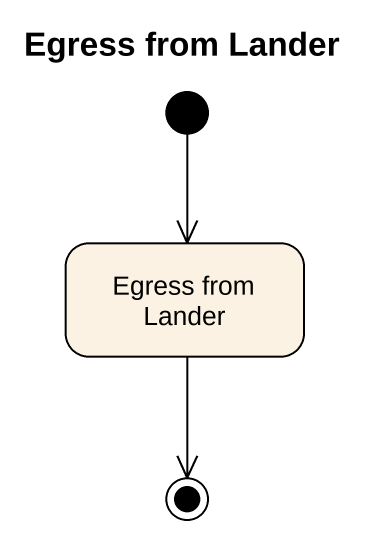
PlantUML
@startuml
title Egress from Lander
hide empty description
state "Egress from Lander" as Egress_from_Lander
[*] --> Egress_from_Lander
Egress_from_Lander --> [*]
@enduml
